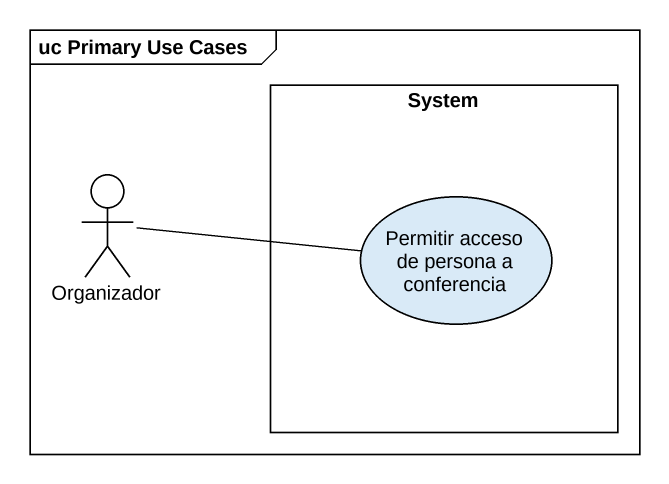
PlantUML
@startuml
mainframe uc Primary Use Cases
rectangle System {
  usecase "Permitir acceso de persona a conferencia" as Permitir_acceso_de_persona
}
actor Organizador
Organizador -right- Permitir_acceso_de_persona
@enduml
